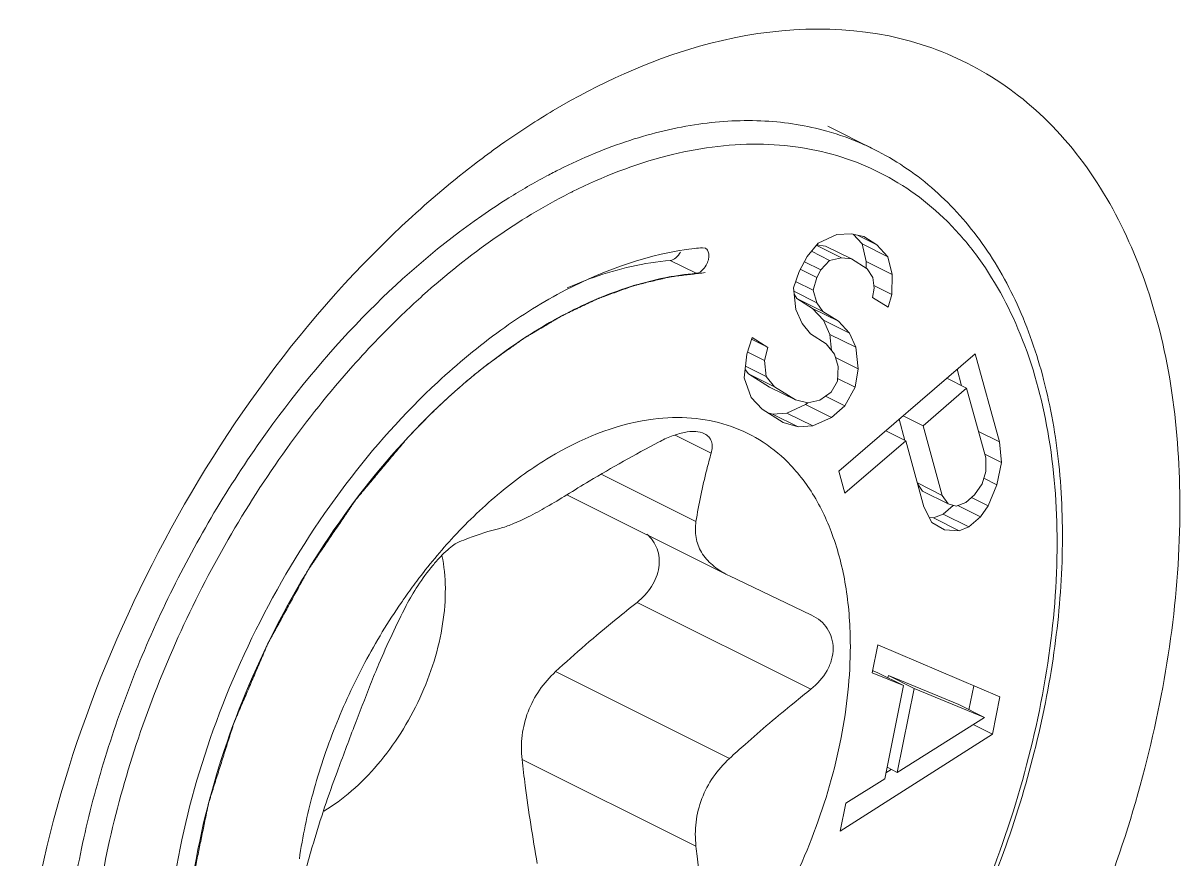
# Model space of a CAD drawing. Header units: millimetres. Extents: x 1177 to 4147, y 93 to 2194.
# Drawn here: x 2709.209 to 2713.64, y 908.282 to 911.484 of the extents above; entities that cross this region are included whole.
import ezdxf

# ---------------------------------------------------------------- set-up
doc = ezdxf.new("R2010")
doc.units = ezdxf.units.MM
doc.header["$LTSCALE"] = 0.1
doc.layers.get('0').update_dxf_attribs({"lineweight": 13})

# ---------------------------------------------------------------- blocks, each defined once
blk = doc.blocks.new('02')
for p, q in [((4644.0854, 892.697), (4643.8318, 892.8238)), ((4643.8801, 892.2307), (4643.7781, 892.1846)), ((4643.8801, 892.2307), (4643.7781, 892.1846)), ((4643.9598, 892.2357), (4643.8801, 892.2307)), ((4643.9598, 892.2357), (4643.8801, 892.2307)), ((4644.0282, 892.2203), (4643.9598, 892.2357)), ((4644.0282, 892.2203), (4643.9598, 892.2357)), ((4644.0185, 892.1805), (4643.9698, 892.2335)), ((4644.0997, 892.1753), (4643.9945, 892.2279)), ((4644.0997, 892.1753), (4644.0282, 892.2203)), ((4644.0997, 892.1753), (4644.0282, 892.2203)), ((4643.1449, 892.1588), (4643.1615, 892.1559)), ((4643.7781, 892.1846), (4643.7189, 892.1116)), ((4643.7781, 892.1846), (4643.7189, 892.1116)), ((4643.8414, 892.0896), (4643.7416, 892.1396)), ((4643.9068, 892.1037), (4643.7685, 892.1728)), ((4643.7694, 892.1739), (4643.8194, 892.1679)), ((4643.9609, 892.0972), (4643.8194, 892.1679)), ((4644.1599, 892.1098), (4644.0185, 892.1805)), ((4644.042, 892.083), (4644.0185, 892.1805)), ((4644.1599, 892.1098), (4644.0997, 892.1753)), ((4644.1599, 892.1098), (4644.0997, 892.1753)), ((4643.111, 892.0188), (4642.9696, 892.0895)), ((4643.7189, 892.1116), (4643.6741, 892.0295)), ((4643.7189, 892.1116), (4643.6741, 892.0295)), ((4643.7935, 892.0371), (4643.704, 892.0818)), ((4643.7935, 892.0371), (4643.8414, 892.0896)), ((4643.7935, 892.0371), (4643.8414, 892.0896)), ((4643.8414, 892.0896), (4643.9068, 892.1037)), ((4643.8414, 892.0896), (4643.9068, 892.1037)), ((4643.9068, 892.1037), (4643.9609, 892.0972)), ((4643.9068, 892.1037), (4643.9609, 892.0972)), ((4643.9609, 892.0972), (4644.0467, 892.0432)), ((4643.9609, 892.0972), (4644.0467, 892.0432)), ((4644.0414, 892.0466), (4644.042, 892.083)), ((4644.1835, 892.0123), (4644.042, 892.083)), ((4644.1835, 892.0123), (4644.1599, 892.1098)), ((4644.1835, 892.0123), (4644.1599, 892.1098)), ((4643.6741, 892.0295), (4643.6435, 891.9385)), ((4643.6741, 892.0295), (4643.6435, 891.9385)), ((4643.7711, 891.9961), (4643.6801, 892.0416)), ((4643.7711, 891.9961), (4643.7935, 892.0371)), ((4643.7711, 891.9961), (4643.7935, 892.0371)), ((4644.0467, 892.0432), (4644.0783, 891.9957)), ((4644.0467, 892.0432), (4644.0783, 891.9957)), ((4644.1815, 891.9033), (4644.1835, 892.0123)), ((4644.1815, 891.9033), (4644.1835, 892.0123)), ((4643.6435, 891.9385), (4643.6558, 891.8205)), ((4643.6435, 891.9385), (4643.6558, 891.8205)), ((4643.7517, 891.9256), (4643.6553, 891.9737)), ((4643.7517, 891.9256), (4643.7711, 891.9961)), ((4643.7517, 891.9256), (4643.7711, 891.9961)), ((4644.0783, 891.9957), (4644.0845, 891.9367)), ((4644.0783, 891.9957), (4644.0845, 891.9367)), ((4644.1815, 891.9033), (4644.0828, 891.9526)), ((4643.7722, 891.8575), (4643.6453, 891.921)), ((4643.6624, 891.8808), (4643.6471, 891.9037)), ((4643.8038, 891.8101), (4643.6624, 891.8808)), ((4643.7482, 891.8268), (4643.6624, 891.8808)), ((4643.7722, 891.8575), (4643.7517, 891.9256)), ((4643.7722, 891.8575), (4643.7517, 891.9256)), ((4644.0845, 891.9367), (4644.0763, 891.8867)), ((4644.0845, 891.9367), (4644.0763, 891.8867)), ((4644.0763, 891.8867), (4644.1621, 891.8328)), ((4644.0763, 891.8867), (4644.1621, 891.8328)), ((4644.1621, 891.8328), (4644.1815, 891.9033)), ((4644.1621, 891.8328), (4644.1815, 891.9033)), ((4643.6558, 891.8205), (4643.6906, 891.7435)), ((4643.6558, 891.8205), (4643.6906, 891.7435)), ((4643.8896, 891.7561), (4643.7482, 891.8268)), ((4643.8085, 891.7613), (4643.7482, 891.8268)), ((4643.8038, 891.8101), (4643.7722, 891.8575)), ((4643.8038, 891.8101), (4643.7722, 891.8575)), ((4643.8896, 891.7561), (4643.8038, 891.8101)), ((4643.8896, 891.7561), (4643.8038, 891.8101)), ((4643.9499, 891.6906), (4643.8085, 891.7613)), ((4643.8432, 891.6843), (4643.8085, 891.7613)), ((4643.9499, 891.6906), (4643.8896, 891.7561)), ((4643.9499, 891.6906), (4643.8896, 891.7561)), ((4643.6906, 891.7435), (4643.7365, 891.687)), ((4643.6906, 891.7435), (4643.7365, 891.687)), ((4643.7365, 891.687), (4643.8223, 891.633)), ((4643.7365, 891.687), (4643.8223, 891.633)), ((4643.9846, 891.6136), (4643.9499, 891.6906)), ((4643.9846, 891.6136), (4643.9499, 891.6906)), ((4643.418, 891.6668), (4643.3875, 891.5758)), ((4643.418, 891.6668), (4643.3875, 891.5758)), ((4643.4797, 891.6249), (4643.4136, 891.658)), ((4643.5038, 891.6128), (4643.418, 891.6668)), ((4643.5038, 891.6128), (4643.418, 891.6668)), ((4643.8223, 891.633), (4643.8683, 891.5765)), ((4643.8223, 891.633), (4643.8683, 891.5765)), ((4643.9846, 891.6136), (4643.8432, 891.6843)), ((4643.8524, 891.596), (4643.8432, 891.6843)), ((4643.3875, 891.5758), (4643.3743, 891.4462)), ((4643.3875, 891.5758), (4643.3743, 891.4462)), ((4643.4845, 891.5423), (4643.3935, 891.5878)), ((4643.4845, 891.5423), (4643.5038, 891.6128)), ((4643.4845, 891.5423), (4643.5038, 891.6128)), ((4643.8683, 891.5765), (4643.8887, 891.5085)), ((4643.8683, 891.5765), (4643.8887, 891.5085)), ((4644.6373, 891.5783), (4643.8915, 890.9349)), ((4643.8915, 890.9349), (4644.6373, 891.5783)), ((4643.9969, 891.4956), (4643.9846, 891.6136)), ((4643.9969, 891.4956), (4643.9846, 891.6136)), ((4644.7699, 891.0965), (4644.6373, 891.5783)), ((4644.6373, 891.5783), (4644.7699, 891.0965)), ((4643.4937, 891.4538), (4643.3808, 891.5103)), ((4643.4937, 891.4538), (4643.4845, 891.5423)), ((4643.4937, 891.4538), (4643.4845, 891.5423)), ((4643.9969, 891.4956), (4643.8742, 891.557)), ((4643.8887, 891.5085), (4643.8837, 891.429)), ((4643.8887, 891.5085), (4643.8837, 891.429)), ((4643.9807, 891.3956), (4643.9969, 891.4956)), ((4643.9807, 891.3956), (4643.9969, 891.4956)), ((4643.3743, 891.4462), (4643.4121, 891.3397)), ((4643.3743, 891.4462), (4643.4121, 891.3397)), ((4643.3982, 891.468), (4643.3789, 891.4918)), ((4643.5397, 891.3973), (4643.3982, 891.468)), ((4643.5126, 891.3961), (4643.3982, 891.468)), ((4643.5397, 891.3973), (4643.4937, 891.4538)), ((4643.5397, 891.3973), (4643.4937, 891.4538)), ((4643.9807, 891.3956), (4643.8846, 891.4436)), ((4644.5911, 891.3894), (4644.4818, 891.4441)), ((4644.5635, 891.4032), (4644.5388, 891.4933)), ((4643.654, 891.3254), (4643.5126, 891.3961)), ((4643.654, 891.3254), (4643.5397, 891.3973)), ((4643.654, 891.3254), (4643.5397, 891.3973)), ((4643.8837, 891.429), (4643.85, 891.3675)), ((4643.8837, 891.429), (4643.85, 891.3675)), ((4643.9246, 891.293), (4643.9807, 891.3956)), ((4643.9246, 891.293), (4643.9807, 891.3956)), ((4644.5911, 891.3894), (4644.3531, 891.184)), ((4644.3531, 891.184), (4644.5911, 891.3894)), ((4644.6961, 891.008), (4644.5911, 891.3894)), ((4644.5911, 891.3894), (4644.6961, 891.008)), ((4643.4121, 891.3397), (4643.4724, 891.2742)), ((4643.4121, 891.3397), (4643.4724, 891.2742)), ((4643.7224, 891.3099), (4643.654, 891.3254)), ((4643.7224, 891.3099), (4643.654, 891.3254)), ((4643.7097, 891.2997), (4643.722, 891.3104)), ((4643.7878, 891.3239), (4643.7224, 891.3099)), ((4643.7878, 891.3239), (4643.7224, 891.3099)), ((4643.85, 891.3675), (4643.7878, 891.3239)), ((4643.85, 891.3675), (4643.7878, 891.3239)), ((4643.9246, 891.293), (4643.819, 891.3458)), ((4643.4724, 891.2742), (4643.5867, 891.2023)), ((4643.4724, 891.2742), (4643.5867, 891.2023)), ((4643.5001, 891.2568), (4643.528, 891.2485)), ((4643.528, 891.2485), (4643.6076, 891.2536)), ((4643.6694, 891.1778), (4643.528, 891.2485)), ((4643.6076, 891.2536), (4643.7097, 891.2997)), ((4643.7491, 891.1829), (4643.6076, 891.2536)), ((4643.8511, 891.2289), (4643.7097, 891.2997)), ((4643.8511, 891.2289), (4643.9246, 891.293)), ((4643.8511, 891.2289), (4643.9246, 891.293)), ((4643.5867, 891.2023), (4643.6694, 891.1778)), ((4643.5867, 891.2023), (4643.6694, 891.1778)), ((4643.6694, 891.1778), (4643.7491, 891.1829)), ((4643.6694, 891.1778), (4643.7491, 891.1829)), ((4643.7491, 891.1829), (4643.8511, 891.2289)), ((4643.7491, 891.1829), (4643.8511, 891.2289)), ((4644.2531, 891.1043), (4644.2214, 891.2194)), ((4644.3531, 891.184), (4644.2438, 891.2387)), ((4644.458, 890.8026), (4644.3531, 891.184)), ((4644.3531, 891.184), (4644.458, 890.8026)), ((4643.1931, 891.0344), (4642.9959, 891.133)), ((4644.2579, 891.1019), (4644.1485, 891.1566)), ((4644.7699, 891.0965), (4644.656, 891.1534)), ((4644.2579, 891.1019), (4643.9247, 890.8144)), ((4643.9247, 890.8144), (4644.2579, 891.1019)), ((4644.3573, 890.7406), (4644.2579, 891.1019)), ((4644.2579, 891.1019), (4644.3573, 890.7406)), ((4644.7816, 890.9825), (4644.7699, 891.0965)), ((4644.7699, 891.0965), (4644.7816, 890.9825)), ((4644.7816, 890.9825), (4644.6906, 891.028)), ((4644.6961, 891.008), (4644.6968, 890.9341)), ((4644.6968, 890.9341), (4644.6961, 891.008)), ((4643.9247, 890.8144), (4643.8915, 890.9349)), ((4643.8915, 890.9349), (4643.9247, 890.8144)), ((4644.6968, 890.9341), (4644.6761, 890.8666)), ((4644.6761, 890.8666), (4644.6968, 890.9341)), ((4644.7816, 890.9825), (4644.7561, 890.8611)), ((4644.7561, 890.8611), (4644.7816, 890.9825)), ((4642.5908, 890.9188), (4643.1099, 890.6593)), ((4644.458, 890.8026), (4644.3214, 890.8709)), ((4644.3491, 890.8268), (4644.3235, 890.8635)), ((4644.6761, 890.8666), (4644.634, 890.8054)), ((4644.634, 890.8054), (4644.6761, 890.8666)), ((4644.7561, 890.8611), (4644.6852, 890.8965)), ((4642.4035, 890.8068), (4643.2842, 890.3664)), ((4644.4905, 890.7561), (4644.3491, 890.8268)), ((4644.4905, 890.7561), (4644.458, 890.8026)), ((4644.458, 890.8026), (4644.4905, 890.7561)), ((4644.634, 890.8054), (4644.5864, 890.7643)), ((4644.5864, 890.7643), (4644.634, 890.8054)), ((4644.7561, 890.8611), (4644.7092, 890.7461)), ((4644.7092, 890.7461), (4644.7561, 890.8611)), ((4644.4008, 890.6539), (4644.3573, 890.7406)), ((4644.3573, 890.7406), (4644.4008, 890.6539)), ((4644.4622, 890.7009), (4644.517, 890.7482)), ((4644.5333, 890.7433), (4644.4905, 890.7561)), ((4644.4905, 890.7561), (4644.5333, 890.7433)), ((4644.5864, 890.7643), (4644.5333, 890.7433)), ((4644.5333, 890.7433), (4644.5864, 890.7643)), ((4644.6671, 890.685), (4644.5428, 890.7471)), ((4644.7092, 890.7461), (4644.6181, 890.7917)), ((4644.7092, 890.7461), (4644.6671, 890.685)), ((4644.6671, 890.685), (4644.7092, 890.7461)), ((4644.387, 890.6814), (4644.4091, 890.6799)), ((4644.4091, 890.6799), (4644.4622, 890.7009)), ((4644.5505, 890.6092), (4644.4091, 890.6799)), ((4644.6036, 890.6302), (4644.4622, 890.7009)), ((4644.6671, 890.685), (4644.6036, 890.6302)), ((4644.6036, 890.6302), (4644.6671, 890.685)), ((4644.4705, 890.6147), (4644.4008, 890.6539)), ((4644.4008, 890.6539), (4644.4705, 890.6147)), ((4644.5505, 890.6092), (4644.4705, 890.6147)), ((4644.4705, 890.6147), (4644.5505, 890.6092)), ((4644.6036, 890.6302), (4644.5505, 890.6092)), ((4644.5505, 890.6092), (4644.6036, 890.6302)), ((4643.2842, 890.3664), (4643.2932, 890.362)), ((4643.2932, 890.362), (4643.5606, 890.2347)), ((4643.5606, 890.2347), (4643.7388, 890.1497)), ((4643.7388, 889.7417), (4642.7875, 890.2173)), ((4643.7388, 890.1497), (4643.7431, 890.1476)), ((4644.1056, 889.9856), (4644.0747, 889.8323)), ((4644.0747, 889.8323), (4644.1056, 889.9856)), ((4644.7733, 889.6997), (4644.1056, 889.9856)), ((4644.1056, 889.9856), (4644.7733, 889.6997)), ((4642.3419, 889.838), (4643.2932, 889.3624)), ((4644.2456, 889.7615), (4644.0747, 889.8323)), ((4644.0747, 889.8323), (4644.2456, 889.7615)), ((4644.079, 889.8427), (4644.1042, 889.8322)), ((4644.2456, 889.7615), (4644.1042, 889.8322)), ((4644.1603, 889.8042), (4644.1629, 889.8171)), ((4644.1629, 889.8171), (4644.5474, 889.6578)), ((4644.3043, 889.7464), (4644.1629, 889.8171)), ((4644.2456, 889.7615), (4644.1426, 889.2507)), ((4644.1426, 889.2507), (4644.2456, 889.7615)), ((4644.2116, 889.2867), (4644.3043, 889.7464)), ((4644.2116, 889.2867), (4644.3043, 889.7464)), ((4644.3043, 889.7464), (4644.6888, 889.5871)), ((4644.3043, 889.7464), (4644.6888, 889.5871)), ((4644.6035, 889.6297), (4644.6299, 889.761)), ((4644.7733, 889.6997), (4644.7321, 889.4954)), ((4644.7321, 889.4954), (4644.7733, 889.6997)), ((4644.6888, 889.5871), (4644.5474, 889.6578)), ((4644.6888, 889.5871), (4644.2116, 889.2867)), ((4644.6888, 889.5871), (4644.2116, 889.2867)), ((4644.7321, 889.4954), (4644.6268, 889.548)), ((4644.7321, 889.4954), (4643.8996, 888.964)), ((4643.8996, 888.964), (4644.7321, 889.4954)), ((4642.1586, 889.3575), (4643.1099, 888.8818)), ((4644.1494, 889.2844), (4644.1787, 889.3031)), ((4644.2116, 889.2867), (4644.1555, 889.3147)), ((4644.1426, 889.2507), (4643.9305, 889.1172)), ((4643.9305, 889.1172), (4644.1426, 889.2507)), ((4643.9305, 889.1172), (4643.8996, 888.964)), ((4643.8996, 888.964), (4643.9305, 889.1172))]:
    blk.add_line(p, q)
for centre, radius, start, end in [((4644.6747, 889.0053), 4.5551, 124.97288, 125.91918), ((4645.028, 888.5414), 5.1381, 126.9504, 132.51914), ((4644.7477, 888.9045), 4.6795, 125.91962, 126.8807), ((4643.7892, 889.756), 3.0296, 116.56538, 116.93563), ((4644.0515, 889.2902), 3.7055, 122.04414, 124.78079), ((4643.2834, 890.5816), 1.5833, 95.02006, 96.57593), ((4644.246, 888.3315), 3.3325, 144.93887, 145.53874), ((4647.364, 884.9682), 5.99, 131.70938, 132.81259), ((4649.2447, 889.5375), 6.1697, 186.10007, 186.61048)]:
    blk.add_arc(centre, radius, start, end)
for points, knots in [([(4643.1284, 893.2616), (4643.4619, 893.3563), (4643.9945, 893.4031), (4644.6324, 893.1756), (4645.1841, 892.7738), (4645.6627, 891.9321), (4645.7577, 891.1556), (4645.7577, 890.7384)], [0, 0, 0, 0, 0.241229, 0.353155, 0.465495, 0.709646, 1, 1, 1, 1]), ([(4642.0638, 892.7378), (4642.1502, 892.7982), (4642.4827, 893.0138), (4642.8484, 893.1821), (4643.1284, 893.2616)], [0, 0, 0, 0, 0.265752, 1, 1, 1, 1]), ([(4643.8267, 892.7968), (4643.7164, 892.8277), (4643.4818, 892.865), (4643.1156, 892.8456), (4642.7359, 892.7538), (4642.4878, 892.6497), (4642.3636, 892.5877)], [0, 0, 0, 0, 0.227684, 0.467586, 0.724216, 1, 1, 1, 1]), ([(4644.0854, 892.697), (4644.0648, 892.7073), (4643.9811, 892.7467), (4643.8936, 892.778), (4643.8267, 892.7968)], [0, 0, 0, 0, 0.249254, 1, 1, 1, 1]), ([(4642.4343, 885.9705), (4642.6159, 886.0613), (4642.9756, 886.2884), (4643.4697, 886.7237), (4643.9247, 887.2523), (4644.3235, 887.8545), (4644.6514, 888.5078), (4644.8961, 889.1879), (4645.0485, 889.8692), (4645.1028, 890.5268), (4645.0564, 891.1367), (4644.91, 891.6769), (4644.7017, 892.0607), (4644.4899, 892.3058), (4644.3139, 892.4562), (4644.1193, 892.5751), (4643.9082, 892.6611), (4643.6829, 892.7134), (4643.3606, 892.7381), (4642.9293, 892.6776), (4642.5993, 892.5482), (4642.4343, 892.4657)], [0, 0, 0, 0, 0.063265, 0.131823, 0.204585, 0.280032, 0.356417, 0.431911, 0.504761, 0.573445, 0.636852, 0.694489, 0.746724, 0.771287, 0.795134, 0.818602, 0.84206, 0.865879, 0.890399, 0.942508, 1, 1, 1, 1]), ([(4644.0854, 892.697), (4644.1975, 892.641), (4644.4116, 892.4977), (4644.6769, 892.206), (4644.883, 891.8464), (4645.0269, 891.4293), (4645.1074, 890.9644), (4645.1241, 890.4621), (4645.0773, 889.9331), (4644.9685, 889.389), (4644.8003, 888.8419), (4644.5767, 888.3041), (4644.3027, 887.788), (4643.9846, 887.3051), (4643.6296, 886.8667), (4643.2455, 886.4826), (4642.8407, 886.1615), (4642.5531, 885.9888), (4642.4083, 885.9164)], [0, 0, 0, 0, 0.046374, 0.094191, 0.144678, 0.198693, 0.256662, 0.318598, 0.384166, 0.452757, 0.523561, 0.595631, 0.66795, 0.739486, 0.809251, 0.876361, 0.940103, 1, 1, 1, 1]), ([(4642.3636, 892.5877), (4642.3403, 892.576), (4642.2457, 892.5272), (4642.1535, 892.4737), (4642.0855, 892.4311)], [0, 0, 0, 0, 0.245343, 1, 1, 1, 1]), ([(4642.4168, 892.4569), (4642.2763, 892.3855), (4641.9967, 892.2153), (4641.7417, 892.0108), (4641.6163, 891.8983)], [0, 0, 0, 0, 0.483613, 1, 1, 1, 1]), ([(4639.4283, 888.1444), (4639.5187, 888.9348), (4640.0191, 890.4785), (4640.971, 891.7938), (4641.5555, 892.3285)], [0, 0, 0, 0, 0.501063, 1, 1, 1, 1]), ([(4641.9377, 892.3337), (4641.7169, 892.1804), (4641.2912, 891.8148), (4640.9321, 891.3852), (4640.7635, 891.1508)], [0, 0, 0, 0, 0.482181, 1, 1, 1, 1]), ([(4643.1021, 892.1545), (4642.857, 892.1263), (4642.4824, 891.9939), (4642.0289, 891.7096), (4641.8059, 891.5249), (4641.6968, 891.4235)], [0, 0, 0, 0, 0.461133, 0.721503, 1, 1, 1, 1]), ([(4642.9696, 892.0895), (4642.9806, 892.0905), (4643.0038, 892.1031), (4643.019, 892.1231), (4643.0256, 892.1351)], [0, 0, 0, 0, 0.446364, 1, 1, 1, 1]), ([(4643.1615, 892.1559), (4643.1673, 892.153), (4643.1776, 892.1417), (4643.1823, 892.1179), (4643.1788, 892.0905), (4643.1714, 892.0722), (4643.1664, 892.0633)], [0, 0, 0, 0, 0.191622, 0.422875, 0.699079, 1, 1, 1, 1]), ([(4642.4058, 891.9397), (4642.4529, 891.9601), (4642.6342, 892.0317), (4642.8266, 892.077), (4642.9696, 892.0895)], [0, 0, 0, 0, 0.263437, 1, 1, 1, 1]), ([(4643.111, 892.0188), (4642.9958, 892.0087), (4642.7572, 891.9594), (4642.4065, 891.8139), (4642.0576, 891.5986), (4641.839, 891.418), (4641.7319, 891.3184)], [0, 0, 0, 0, 0.220756, 0.460817, 0.721001, 1, 1, 1, 1]), ([(4643.1599, 892.0223), (4643.1479, 892.0209), (4643.1241, 892.018), (4643.0883, 892.0138), (4643.0585, 892.0103), (4643.0346, 892.0074), (4643.0168, 892.0053), (4643.0018, 892.0036), (4642.9899, 892.0021), (4642.9825, 892.0013), (4642.9765, 892.0006), (4642.9728, 892.0001), (4642.9702, 891.9998), (4642.9687, 891.9996), (4642.9671, 891.9992), (4642.9652, 891.9987), (4642.9622, 891.998), (4642.9584, 891.9971), (4642.9522, 891.9956), (4642.9446, 891.9938), (4642.9354, 891.9915), (4642.9232, 891.9886), (4642.9018, 891.9834), (4642.8713, 891.976), (4642.8407, 891.9686), (4642.8193, 891.9634), (4642.8071, 891.9605), (4642.7979, 891.9583), (4642.7903, 891.9564), (4642.7842, 891.9549), (4642.7804, 891.954), (4642.7773, 891.9533), (4642.7754, 891.9528), (4642.7739, 891.9525), (4642.7723, 891.952), (4642.7696, 891.9509), (4642.7657, 891.9496), (4642.7595, 891.9473), (4642.7518, 891.9445), (4642.7394, 891.9401), (4642.7238, 891.9345), (4642.7052, 891.9278), (4642.6866, 891.921), (4642.668, 891.9143), (4642.6494, 891.9076), (4642.6308, 891.9009), (4642.6152, 891.8953), (4642.6028, 891.8908), (4642.5951, 891.888), (4642.5889, 891.8858), (4642.5842, 891.8841), (4642.5803, 891.8827), (4642.5776, 891.8818), (4642.5761, 891.8812), (4642.5749, 891.8808), (4642.5737, 891.8802), (4642.5722, 891.8795), (4642.5695, 891.8782), (4642.5655, 891.8763), (4642.5609, 891.8741), (4642.5546, 891.8711), (4642.5468, 891.8674), (4642.5343, 891.8614), (4642.5187, 891.854), (4642.5, 891.8451), (4642.4812, 891.8361), (4642.4625, 891.8272), (4642.4438, 891.8183), (4642.4251, 891.8094), (4642.4094, 891.8019), (4642.397, 891.796), (4642.3891, 891.7923), (4642.3829, 891.7893), (4642.379, 891.7874), (4642.3763, 891.7861), (4642.3747, 891.7854), (4642.3731, 891.7844), (4642.3711, 891.7832), (4642.3678, 891.7812), (4642.3638, 891.7789), (4642.3573, 891.775), (4642.3493, 891.7702), (4642.3396, 891.7645), (4642.3267, 891.7568), (4642.3041, 891.7434), (4642.2718, 891.7242), (4642.2395, 891.705), (4642.2169, 891.6916), (4642.204, 891.6839), (4642.1943, 891.6781), (4642.1846, 891.6724), (4642.1773, 891.668), (4642.1725, 891.6652), (4642.1705, 891.664), (4642.1689, 891.663), (4642.1673, 891.662), (4642.1646, 891.66), (4642.1607, 891.6572), (4642.1545, 891.6528), (4642.1467, 891.6473), (4642.1343, 891.6384), (4642.1188, 891.6273), (4642.1002, 891.614), (4642.0754, 891.5963), (4642.0443, 891.5741), (4642.0071, 891.5475), (4641.9823, 891.5298), (4641.9699, 891.5209)], [0, 0, 0, 0, 0.03125, 0.0625, 0.09375, 0.109375, 0.125, 0.140625, 0.148438, 0.15625, 0.160156, 0.164062, 0.166016, 0.166992, 0.167969, 0.169922, 0.171875, 0.175781, 0.179688, 0.1875, 0.195312, 0.203125, 0.21875, 0.25, 0.28125, 0.296875, 0.304688, 0.3125, 0.320312, 0.324219, 0.328125, 0.330078, 0.332031, 0.333008, 0.333984, 0.335938, 0.339844, 0.34375, 0.351562, 0.359375, 0.375, 0.390625, 0.40625, 0.421875, 0.4375, 0.453125, 0.46875, 0.476562, 0.484375, 0.488281, 0.492188, 0.496094, 0.498047, 0.499023, 0.5, 0.500977, 0.501953, 0.503906, 0.507812, 0.511719, 0.515625, 0.523438, 0.53125, 0.546875, 0.5625, 0.578125, 0.59375, 0.609375, 0.625, 0.640625, 0.648438, 0.65625, 0.660156, 0.664062, 0.666016, 0.666992, 0.667969, 0.669922, 0.671875, 0.675781, 0.679688, 0.6875, 0.695312, 0.703125, 0.71875, 0.75, 0.78125, 0.796875, 0.804688, 0.8125, 0.820312, 0.828125, 0.830078, 0.832031, 0.833008, 0.833984, 0.835938, 0.839844, 0.84375, 0.851562, 0.859375, 0.875, 0.890625, 0.90625, 0.9375, 0.96875, 1, 1, 1, 1]), ([(4643.1664, 892.0633), (4643.1598, 892.0516), (4643.1447, 892.0321), (4643.1218, 892.0198), (4643.111, 892.0188)], [0, 0, 0, 0, 0.553478, 1, 1, 1, 1]), ([(4641.6163, 891.8983), (4641.5831, 891.8685), (4641.4495, 891.745), (4641.323, 891.6138), (4641.2318, 891.5113)], [0, 0, 0, 0, 0.245479, 1, 1, 1, 1]), ([(4641.2318, 891.5113), (4641.1036, 891.3673), (4640.86, 891.0612), (4640.5406, 890.5641), (4640.2688, 890.0331), (4640.0512, 889.4818), (4639.8935, 888.9237), (4639.7995, 888.3728), (4639.7717, 887.8429), (4639.7988, 887.4999), (4639.8249, 887.3364)], [0, 0, 0, 0, 0.127491, 0.258267, 0.390299, 0.521487, 0.64978, 0.77329, 0.890419, 1, 1, 1, 1]), ([(4641.9699, 891.5209), (4641.9609, 891.5137), (4641.9474, 891.503), (4641.9294, 891.4886), (4641.9181, 891.4797), (4641.9091, 891.4725), (4641.9035, 891.468), (4641.899, 891.4645), (4641.8946, 891.4607), (4641.8868, 891.4541), (4641.8756, 891.4448), (4641.8622, 891.4335), (4641.8511, 891.4241), (4641.8422, 891.4166), (4641.8366, 891.4119), (4641.8322, 891.4081), (4641.8294, 891.4058), (4641.8274, 891.4041), (4641.8263, 891.4032), (4641.8251, 891.4021), (4641.8236, 891.4007), (4641.8211, 891.3986), (4641.8181, 891.3959), (4641.8133, 891.3915), (4641.8072, 891.3861), (4641.7999, 891.3796), (4641.7902, 891.371), (4641.7805, 891.3623), (4641.7708, 891.3537), (4641.7648, 891.3483), (4641.7599, 891.344), (4641.7563, 891.3407), (4641.7533, 891.338), (4641.7509, 891.3359), (4641.749, 891.3342), (4641.7474, 891.3327), (4641.7452, 891.3306), (4641.7425, 891.3281), (4641.7392, 891.325), (4641.7349, 891.3209), (4641.7294, 891.3158), (4641.7207, 891.3076), (4641.712, 891.2994), (4641.7033, 891.2912), (4641.6968, 891.285), (4641.6913, 891.2799), (4641.687, 891.2758), (4641.6843, 891.2732), (4641.6821, 891.2712), (4641.6807, 891.2699), (4641.6797, 891.2689), (4641.6785, 891.2678), (4641.6764, 891.2657), (4641.6735, 891.2628), (4641.6688, 891.2581), (4641.6629, 891.2522), (4641.6534, 891.2428), (4641.6416, 891.2311), (4641.6274, 891.217), (4641.6156, 891.2053), (4641.6074, 891.1971), (4641.6027, 891.1924), (4641.5982, 891.1876), (4641.5924, 891.1816), (4641.5833, 891.1721), (4641.572, 891.1601), (4641.5537, 891.141), (4641.5401, 891.1267), (4641.531, 891.1172)], [0, 0, 0, 0, 0.0625, 0.09375, 0.125, 0.140625, 0.15625, 0.164062, 0.171875, 0.1875, 0.21875, 0.25, 0.28125, 0.296875, 0.3125, 0.320312, 0.328125, 0.332031, 0.333984, 0.335938, 0.339844, 0.34375, 0.351562, 0.359375, 0.375, 0.390625, 0.40625, 0.4375, 0.453125, 0.46875, 0.476562, 0.484375, 0.492188, 0.496094, 0.5, 0.503906, 0.507812, 0.515625, 0.523438, 0.53125, 0.546875, 0.5625, 0.59375, 0.609375, 0.625, 0.640625, 0.648438, 0.65625, 0.660156, 0.664062, 0.666016, 0.667969, 0.671875, 0.679688, 0.6875, 0.703125, 0.71875, 0.75, 0.78125, 0.8125, 0.828125, 0.835938, 0.84375, 0.859375, 0.875, 0.90625, 0.9375, 1, 1, 1, 1]), ([(4641.6968, 891.4235), (4641.5132, 891.2527), (4641.1701, 890.8666), (4640.7517, 890.2074), (4640.4361, 889.4876), (4640.3035, 888.9816), (4640.2611, 888.7293)], [0, 0, 0, 0, 0.24258, 0.496701, 0.752531, 1, 1, 1, 1]), ([(4641.7319, 891.3184), (4641.5524, 891.1516), (4641.2179, 890.7732), (4640.813, 890.1266), (4640.5121, 889.4218), (4640.3899, 888.927), (4640.3532, 888.6812)], [0, 0, 0, 0, 0.243025, 0.497651, 0.753496, 1, 1, 1, 1]), ([(4641.7858, 890.5779), (4641.8658, 890.6641), (4642.031, 890.8219), (4642.3716, 891.0677), (4642.6599, 891.1882), (4642.8504, 891.217)], [0, 0, 0, 0, 0.279855, 0.541423, 1, 1, 1, 1]), ([(4642.8504, 891.217), (4642.9198, 891.2275), (4643.0574, 891.2356), (4643.2581, 891.2031), (4643.441, 891.126), (4643.5462, 891.0471), (4643.5937, 891.0022)], [0, 0, 0, 0, 0.263216, 0.512472, 0.755201, 1, 1, 1, 1]), ([(4640.7635, 891.1508), (4640.569, 890.8805), (4640.2249, 890.3067), (4639.9144, 889.5353), (4639.7481, 888.9042), (4639.6447, 888.3007), (4639.63, 887.8466), (4639.6559, 887.5548)], [0, 0, 0, 0, 0.260591, 0.521022, 0.64786, 0.770696, 1, 1, 1, 1]), ([(4641.531, 891.1172), (4641.5133, 891.096), (4641.4779, 891.0537), (4641.4337, 891.0008), (4641.3983, 890.9585), (4641.3718, 890.9268), (4641.3452, 890.8951), (4641.3187, 890.8633), (4641.2966, 890.8369), (4641.2811, 890.8184), (4641.2723, 890.8078), (4641.2656, 890.7999), (4641.2601, 890.7933), (4641.2557, 890.788), (4641.2529, 890.7847), (4641.2507, 890.782), (4641.2493, 890.7804), (4641.2482, 890.7791), (4641.2472, 890.7776), (4641.2454, 890.775), (4641.2429, 890.7712), (4641.2388, 890.7652), (4641.2337, 890.7577), (4641.2256, 890.7457), (4641.2154, 890.7307), (4641.2032, 890.7127), (4641.1869, 890.6887), (4641.1666, 890.6587), (4641.1421, 890.6227), (4641.1177, 890.5867), (4641.0933, 890.5507), (4641.0689, 890.5147), (4641.0485, 890.4847), (4641.0322, 890.4607), (4641.02, 890.4427), (4641.0099, 890.4277), (4641.0017, 890.4157), (4640.9966, 890.4082), (4640.9926, 890.4022), (4640.99, 890.3984), (4640.9882, 890.3958), (4640.9872, 890.3943), (4640.9864, 890.3927), (4640.9853, 890.3907), (4640.9836, 890.3876), (4640.9814, 890.3836), (4640.978, 890.3773), (4640.9737, 890.3694), (4640.9685, 890.36), (4640.9617, 890.3474), (4640.9496, 890.3253), (4640.9324, 890.2938), (4640.9117, 890.2559), (4640.8911, 890.2181), (4640.8704, 890.1802), (4640.8498, 890.1424), (4640.8326, 890.1109), (4640.8188, 890.0856), (4640.8085, 890.0667), (4640.7981, 890.0478), (4640.7895, 890.032), (4640.7827, 890.0194), (4640.7784, 890.0115), (4640.7749, 890.0052), (4640.7723, 890.0005), (4640.7702, 889.9966), (4640.7687, 889.9938), (4640.7678, 889.9922), (4640.7671, 889.9911), (4640.7666, 889.9898), (4640.7659, 889.9881), (4640.7646, 889.9851), (4640.7628, 889.9809), (4640.7607, 889.9759), (4640.7578, 889.9691), (4640.7542, 889.9607), (4640.7484, 889.9472), (4640.7412, 889.9304), (4640.7325, 889.9101), (4640.7239, 889.8899), (4640.7123, 889.8629), (4640.6979, 889.8292), (4640.6806, 889.7888), (4640.6633, 889.7483), (4640.646, 889.7079), (4640.6287, 889.6674), (4640.6142, 889.6337), (4640.6041, 889.6101), (4640.5984, 889.5966), (4640.594, 889.5865), (4640.5904, 889.5781), (4640.5875, 889.5713), (4640.5857, 889.5671), (4640.5843, 889.5637), (4640.5834, 889.5616), (4640.5827, 889.5599), (4640.5821, 889.5582), (4640.5811, 889.5552), (4640.5798, 889.5509), (4640.5776, 889.5441), (4640.5749, 889.5355), (4640.5705, 889.5217), (4640.5651, 889.5045), (4640.5586, 889.4839), (4640.5499, 889.4564), (4640.539, 889.422), (4640.526, 889.3808), (4640.513, 889.3396), (4640.4999, 889.2983), (4640.4869, 889.2571), (4640.476, 889.2227), (4640.4673, 889.1952), (4640.4608, 889.1746), (4640.4554, 889.1574), (4640.451, 889.1436), (4640.4483, 889.1351), (4640.4461, 889.1282), (4640.4448, 889.1239), (4640.4438, 889.1209), (4640.4433, 889.1192), (4640.443, 889.1175), (4640.4425, 889.1153), (4640.4419, 889.1119), (4640.441, 889.1077), (4640.4396, 889.1009), (4640.4378, 889.0924), (4640.4357, 889.0822), (4640.4329, 889.0686), (4640.428, 889.0449), (4640.421, 889.0109), (4640.4126, 888.9701), (4640.4042, 888.9294), (4640.3958, 888.8886), (4640.3846, 888.8343), (4640.3706, 888.7663), (4640.3594, 888.712), (4640.3538, 888.6848)], [0, 0, 0, 0, 0.03125, 0.0625, 0.078125, 0.09375, 0.109375, 0.125, 0.140625, 0.148438, 0.152344, 0.15625, 0.160156, 0.162109, 0.164062, 0.165039, 0.166016, 0.166504, 0.166992, 0.167969, 0.169922, 0.171875, 0.175781, 0.179688, 0.1875, 0.195312, 0.203125, 0.21875, 0.234375, 0.25, 0.265625, 0.28125, 0.296875, 0.304688, 0.3125, 0.320312, 0.324219, 0.328125, 0.330078, 0.332031, 0.333008, 0.333496, 0.333984, 0.334961, 0.335938, 0.337891, 0.339844, 0.34375, 0.347656, 0.351562, 0.359375, 0.375, 0.390625, 0.40625, 0.421875, 0.4375, 0.453125, 0.460938, 0.46875, 0.476562, 0.484375, 0.488281, 0.492188, 0.494141, 0.496094, 0.498047, 0.499023, 0.499512, 0.5, 0.500488, 0.500977, 0.501953, 0.503906, 0.505859, 0.507812, 0.511719, 0.515625, 0.523438, 0.53125, 0.539062, 0.546875, 0.5625, 0.578125, 0.59375, 0.609375, 0.625, 0.640625, 0.648438, 0.652344, 0.65625, 0.660156, 0.662109, 0.664062, 0.665039, 0.666016, 0.666504, 0.666992, 0.667969, 0.669922, 0.671875, 0.675781, 0.679688, 0.6875, 0.695312, 0.703125, 0.71875, 0.734375, 0.75, 0.765625, 0.78125, 0.796875, 0.804688, 0.8125, 0.820312, 0.824219, 0.828125, 0.830078, 0.832031, 0.833008, 0.833496, 0.833984, 0.834961, 0.835938, 0.837891, 0.839844, 0.84375, 0.847656, 0.851562, 0.859375, 0.875, 0.890625, 0.90625, 0.921875, 0.9375, 0.96875, 1, 1, 1, 1]), ([(4642.9047, 891.0941), (4642.928, 891.1066), (4642.974, 891.1281), (4643.0426, 891.149), (4643.1042, 891.1556), (4643.142, 891.1481), (4643.1569, 891.1406)], [0, 0, 0, 0, 0.300242, 0.57566, 0.811056, 1, 1, 1, 1]), ([(4643.1569, 891.1406), (4643.1657, 891.1362), (4643.1818, 891.1245), (4643.1965, 891.0981), (4643.2001, 891.0668), (4643.1962, 891.0453), (4643.1931, 891.0344)], [0, 0, 0, 0, 0.241904, 0.472848, 0.720057, 1, 1, 1, 1]), ([(4642.403, 890.8057), (4642.4436, 890.8312), (4642.6083, 890.9318), (4642.7769, 891.0258), (4642.9047, 891.0941)], [0, 0, 0, 0, 0.248883, 1, 1, 1, 1]), ([(4643.1931, 891.0344), (4643.1847, 891.0042), (4643.1514, 890.8805), (4643.1246, 890.7549), (4643.1099, 890.6593)], [0, 0, 0, 0, 0.244334, 1, 1, 1, 1]), ([(4643.5937, 891.0022), (4643.653, 890.9463), (4643.7603, 890.8118), (4643.873, 890.5684), (4643.9408, 890.2851), (4643.9546, 890.0832), (4643.9546, 889.9783)], [0, 0, 0, 0, 0.219653, 0.457363, 0.717236, 1, 1, 1, 1]), ([(4642.0363, 890.6223), (4642.0595, 890.6282), (4642.112, 890.6474), (4642.1973, 890.6874), (4642.2969, 890.7412), (4642.3667, 890.7829), (4642.403, 890.8057)], [0, 0, 0, 0, 0.174041, 0.406426, 0.687634, 1, 1, 1, 1]), ([(4645.7577, 890.7384), (4645.7577, 890.2578), (4645.6102, 889.2588), (4645.0616, 887.8381), (4644.2357, 886.5635), (4643.5156, 885.863), (4643.1282, 885.5857)], [0, 0, 0, 0, 0.241612, 0.501416, 0.760461, 1, 1, 1, 1]), ([(4641.8134, 890.5485), (4641.8303, 890.5554), (4641.9032, 890.5841), (4641.9782, 890.6077), (4642.0363, 890.6223)], [0, 0, 0, 0, 0.234293, 1, 1, 1, 1]), ([(4643.1099, 890.6593), (4643.1055, 890.6307), (4643.1047, 890.5718), (4643.1364, 890.4873), (4643.1991, 890.4163), (4643.2541, 890.3815), (4643.2842, 890.3664)], [0, 0, 0, 0, 0.237288, 0.472424, 0.723454, 1, 1, 1, 1]), ([(4641.5182, 890.2459), (4641.5389, 890.2755), (4641.6225, 890.3905), (4641.7136, 890.5001), (4641.7858, 890.5779)], [0, 0, 0, 0, 0.253987, 1, 1, 1, 1]), ([(4641.5249, 890.2002), (4641.5438, 890.2374), (4641.5885, 890.313), (4641.6528, 890.4012), (4641.7093, 890.4655), (4641.748, 890.5037), (4641.7819, 890.5312), (4641.8036, 890.5444), (4641.8134, 890.5485)], [0, 0, 0, 0, 0.273641, 0.574888, 0.714236, 0.83469, 0.930719, 1, 1, 1, 1]), ([(4642.8404, 890.5911), (4642.853, 890.5803), (4642.8756, 890.5556), (4642.8992, 890.5109), (4642.9104, 890.4607), (4642.908, 890.3886), (4642.8716, 890.2988), (4642.8184, 890.2418), (4642.7875, 890.2173)], [0, 0, 0, 0, 0.115359, 0.230174, 0.347259, 0.468733, 0.726294, 1, 1, 1, 1]), ([(4641.0735, 889.0745), (4641.1274, 889.1064), (4641.233, 889.1842), (4641.3742, 889.329), (4641.4995, 889.5005), (4641.6031, 889.6911), (4641.6805, 889.8922), (4641.7282, 890.0949), (4641.7441, 890.2901), (4641.7322, 890.4159), (4641.7199, 890.4745)], [0, 0, 0, 0, 0.115637, 0.240562, 0.372008, 0.506398, 0.639871, 0.768657, 0.889478, 1, 1, 1, 1]), ([(4640.9399, 888.8131), (4640.9572, 888.9346), (4641.0086, 889.1799), (4641.1293, 889.5402), (4641.2917, 889.8901), (4641.4255, 890.1112), (4641.4983, 890.2172)], [0, 0, 0, 0, 0.241715, 0.492248, 0.746727, 1, 1, 1, 1]), ([(4641.3295, 889.7691), (4641.344, 889.8064), (4641.4035, 889.9526), (4641.4714, 890.0953), (4641.5249, 890.2002)], [0, 0, 0, 0, 0.253873, 1, 1, 1, 1]), ([(4642.7875, 890.2173), (4642.7494, 890.187), (4642.5975, 890.0646), (4642.4493, 889.9375), (4642.3419, 889.838)], [0, 0, 0, 0, 0.249747, 1, 1, 1, 1]), ([(4643.743, 890.1476), (4643.7603, 890.139), (4643.7925, 890.1181), (4643.8308, 890.0753), (4643.8552, 890.0231), (4643.8604, 889.9849), (4643.8604, 889.9656)], [0, 0, 0, 0, 0.253344, 0.500133, 0.746624, 1, 1, 1, 1]), ([(4643.9546, 889.9783), (4643.9546, 889.8103), (4643.9166, 889.462), (4643.7675, 888.9484), (4643.5334, 888.452), (4643.2291, 888.0045), (4642.8738, 887.6341), (4642.5431, 887.4022), (4642.2732, 887.2809), (4642.0789, 887.2247), (4641.8899, 887.2018), (4641.7668, 887.2095), (4641.7081, 887.2192)], [0, 0, 0, 0, 0.128809, 0.266666, 0.408304, 0.547874, 0.679834, 0.799848, 0.854727, 0.906117, 0.954336, 1, 1, 1, 1]), ([(4643.8604, 889.9656), (4643.8604, 889.9451), (4643.8542, 889.9027), (4643.8202, 889.8215), (4643.7742, 889.7698), (4643.7388, 889.7417)], [0, 0, 0, 0, 0.235347, 0.482572, 1, 1, 1, 1]), ([(4642.3419, 889.838), (4642.3091, 889.8076), (4642.2494, 889.7399), (4642.1858, 889.6207), (4642.1539, 889.4903), (4642.1539, 889.4012), (4642.1586, 889.3575)], [0, 0, 0, 0, 0.252147, 0.50318, 0.752544, 1, 1, 1, 1]), ([(4641.1461, 889.2885), (4641.1773, 889.3713), (4641.2367, 889.5321), (4641.2995, 889.6917), (4641.3295, 889.7691)], [0, 0, 0, 0, 0.515876, 1, 1, 1, 1]), ([(4643.7388, 889.7417), (4643.7082, 889.7173), (4643.586, 889.6192), (4643.4663, 889.5181), (4643.3785, 889.4399)], [0, 0, 0, 0, 0.249785, 1, 1, 1, 1]), ([(4642.1586, 889.3575), (4642.1637, 889.3099), (4642.1864, 889.1191), (4642.2167, 888.9292), (4642.2419, 888.787)], [0, 0, 0, 0, 0.248696, 1, 1, 1, 1]), ([(4643.2932, 889.3624), (4643.2603, 889.3319), (4643.2006, 889.2643), (4643.1371, 889.1451), (4643.1052, 889.0147), (4643.1052, 888.9256), (4643.1099, 888.8818)], [0, 0, 0, 0, 0.252147, 0.50318, 0.752544, 1, 1, 1, 1]), ([(4640.9792, 888.7699), (4640.9913, 888.8133), (4641.0415, 888.9879), (4641.0981, 889.1607), (4641.1461, 889.2885)], [0, 0, 0, 0, 0.24812, 1, 1, 1, 1]), ([(4643.116, 888.8272), (4643.1209, 888.7842), (4643.1427, 888.6117), (4643.1704, 888.44), (4643.1931, 888.3114)], [0, 0, 0, 0, 0.248908, 1, 1, 1, 1])]:
    blk.add_open_spline(points, degree=3, knots=knots)

msp = doc.modelspace()

# ---------------------------------------------------------------- block references
at = {"xscale": 0.7, "yscale": 0.7, "zscale": 0.7}
msp.add_blockref('02', (-538.3909, 286.1124), dxfattribs=at)

doc.saveas('drawing.dxf')
